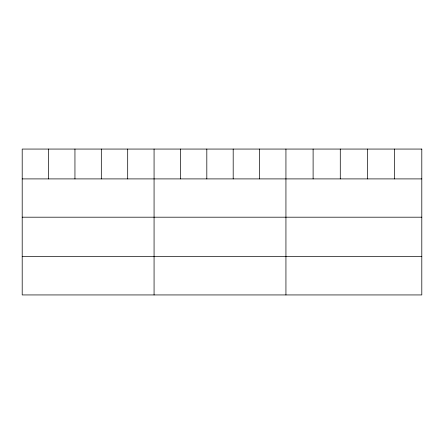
<?xml version="1.0" encoding="UTF-8"?>
<svg xmlns="http://www.w3.org/2000/svg" width="444" height="444" viewBox="0 0 444 444"><rect width="100%" height="100%" fill="white"/><g stroke="black" fill="none" stroke-linecap="round" stroke-linejoin="round"><path stroke-width="0.67" d="M22.2 178.904L421.8 178.904M22.2 217.194L421.8 217.194M22.2 256.643L421.8 256.643M394.627 149.062L394.627 178.904M367.454 149.062L367.454 178.904M340.282 149.062L340.282 178.904M313.109 149.062L313.109 178.904M285.936 149.062L285.936 294.938M259.562 149.062L259.562 178.904M233.189 149.062L233.189 178.904M206.815 149.062L206.815 178.904M180.442 149.062L180.442 178.904M154.068 149.062L154.068 294.938M127.694 149.062L127.694 178.904M101.321 149.062L101.321 178.904M74.947 149.062L74.947 178.904M48.574 149.062L48.574 178.904M421.8 149.062L22.2 149.062L22.2 294.938L421.8 294.938L421.8 149.062"/></g></svg>
